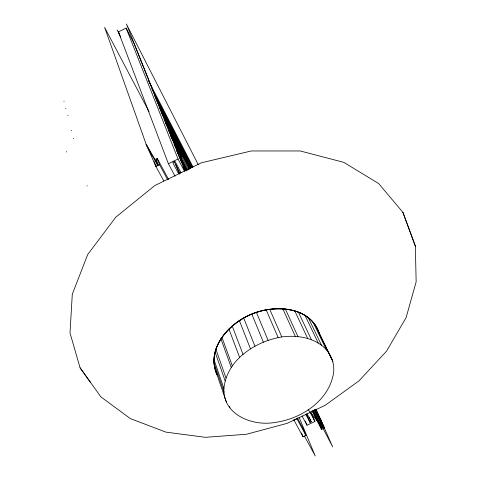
<?xml version="1.0" encoding="UTF-8"?>
<svg xmlns="http://www.w3.org/2000/svg" width="480" height="480" viewBox="0 0 480 480"><rect width="100%" height="100%" fill="white"/><g stroke="black" fill="none" stroke-linecap="round" stroke-linejoin="round"><path stroke-width="0.72" d="M223.914 388.476C226.692 359.712 255.432 341.358 281.808 336.918C295.44 335.154 310.218 336.924 321.54 345.276C330.33 351.948 335.448 363.342 333.33 374.316C328.122 401.466 300.816 418.992 274.848 422.46C252.612 426.456 222.66 414.81 223.914 388.476L213.966 359.628M163.806 180.954L155.928 166.482L158.142 164.964L155.994 159.03L157.242 158.424L168.618 179.496M175.08 176.262L168.384 163.716L118.428 31.872L126.102 28.074L133.926 43.338L184.944 170.844M63.852 101.28L64.17 101.124M65.586 108.498L65.91 108.342M67.698 115.746L68.022 115.59M71.406 130.536L71.742 130.374M73.32 138.474L73.656 138.306M66.318 151.944L66.684 151.764M86.94 185.952L87.3 185.778M186.24 170.4L179.646 157.776L176.808 150.684L177.78 150.21L180.894 156.18M190.362 168.168L180.366 148.896L179.586 149.28L182.058 155.382L180.222 156.282L187.494 170.232M149.052 111.636L104.628 27.39L146.178 144.378L155.928 166.482L159.54 164.724L157.242 158.424M179.646 157.776L183.264 156.012L180.366 148.896M168.384 163.716L178.05 159L126.102 28.074M293.874 420.15L297.774 418.302M305.67 414.24L310.008 422.418L311.262 421.83L309.198 417.018M302.07 415.98L307.008 425.22L314.922 421.482L310.764 411.876M314.796 409.698L320.316 420.33L320.94 420.036L324.492 428.094L321.606 429.456L311.886 410.856M312.882 410.664L321.888 427.938L323.358 427.242L320.316 420.33M293.778 419.742L303.084 436.842L305.964 435.486L303.006 428.394L297.318 417.858M402.888 212.328L378.714 183.576L343.782 162.354L300.222 150.96L251.34 150.96L201.342 162.798L154.77 185.574L115.818 217.164L87.702 254.526L72.288 294.234L70.014 332.964L80.1 367.896L100.908 396.9L130.284 418.566L165.9 432.126L205.386 437.316L246.504 434.25L287.136 423.354L325.272 405.258L359.022 380.826L386.55 351.15L406.116 317.592L416.148 281.844L415.344 245.958L402.888 212.328L415.35 246.27M308.148 409.632L322.62 427.59L313.554 410.172M80.058 367.752L90.642 382.59M217.23 374.328C204.618 347.706 231.222 321.366 254.718 312.918C277.326 304.47 312.438 307.548 319.644 335.016C311.214 305.07 271.842 304.176 248.472 315.624C227.214 325.23 206.52 349.776 216.81 374.058M151.866 155.64L146.178 144.378L158.142 164.964M146.178 144.378L157.596 165.426M304.278 435.774L315.252 456L299.13 417.366M159.54 164.724L167.736 179.874M296.7 418.356L305.964 435.486M155.994 159.03L157.062 161.004M178.65 173.778L172.776 162.684L175.152 161.526L181.062 172.734M180.06 173.25L173.994 161.22M306.936 413.64L311.262 421.83M182.982 166.89L185.064 170.868M178.05 159L184.464 171.24M310.05 412.206L314.922 421.482M174.036 144.174L177.504 150.816M176.808 150.684L178.884 154.662M180.27 157.32L186.852 169.926M312.564 410.808L318.102 421.428L321.606 429.456M180.372 159.66L186.264 170.928M183.264 156.012L189.822 168.654M314.82 409.464L324.492 428.094M164.076 119.43L181.65 153.27M183.036 155.922L189.588 168.546M118.428 31.872L119.802 34.512M117.096 29.982L120.774 37.056M165.258 122.574L182.178 155.136M182.406 156.048L189.318 169.344M314.376 409.962L323.358 427.242M168.174 129.732L181.626 155.598M181.14 155.832L188.4 169.776M322.968 428.256L332.664 446.88L316.05 409.134M170.61 135.954L181.32 156.522M154.458 95.322L191.952 167.826M156.102 99.588L191.22 167.448M159.096 106.95L190.764 168.072M315.432 409.404L320.94 420.036M160.962 111.774L190.254 168.258M148.416 80.526L193.014 166.968M151.92 88.896L192.522 167.502M198.324 164.79L126.384 24L172.662 139.542M315.396 325.206L332.124 359.7M319.548 334.056L332.934 361.65M313.194 322.524L326.502 350.022M308.328 317.802L321.54 345.276M305.1 315.558L318.24 343.026M298.494 312.306L311.46 339.792M294.774 310.89L307.644 338.382M285.39 309.09L297.984 336.642M282.756 308.688L295.272 336.252M319.698 422.934L321.888 427.938M269.706 309.234L281.808 336.918M266.214 309.984L278.202 337.71M306.486 414.174L310.008 422.418M305.262 421.086L307.008 425.22M256.44 312.48L268.098 340.32M319.704 334.428C310.38 304.368 270.648 304.128 247.128 316.158C226.104 326.07 205.962 351.15 217.146 375.018M301.494 432.99L303.084 436.842M251.886 314.28L263.382 342.186M177.78 150.21L180.222 156.282M243.75 318.186L254.958 346.218M239.442 320.772L250.494 348.876M175.65 164.442L179.442 174.174M232.284 326.214L243.066 354.456M228.948 329.094L239.604 357.402M221.958 337.374L232.326 365.856M220.878 338.724L231.204 367.242M154.182 161.604L155.928 166.482M215.85 349.128L225.936 377.826M215.13 352.242L225.174 380.988M229.392 406.41L229.878 407.826M214.122 363.288L224.046 392.184M215.28 369.654L226.38 402.024"/></g></svg>
